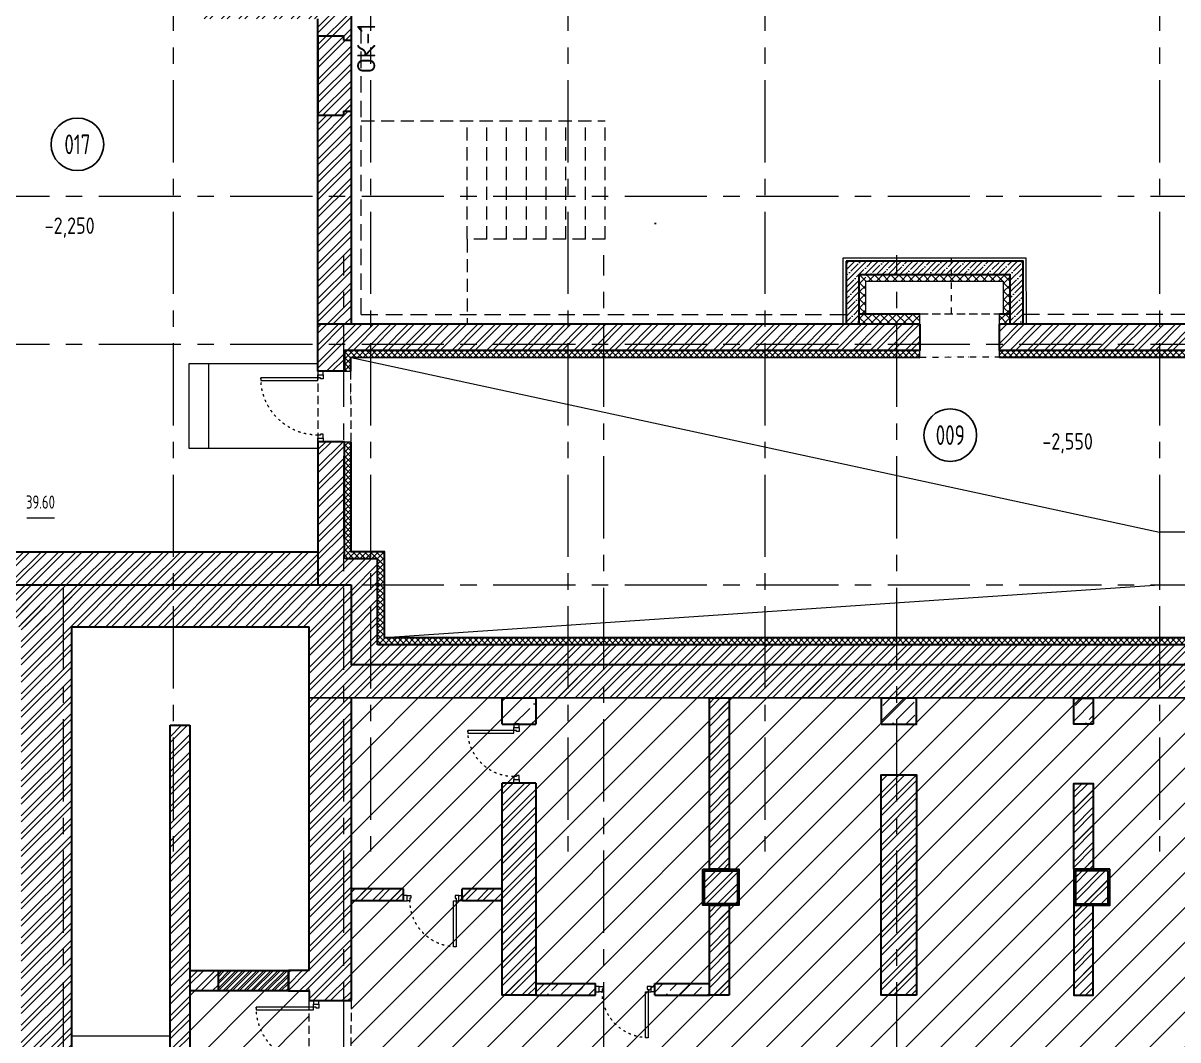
# Model space of a CAD drawing. Header units: millimetres. Extents: x -8417289 to 9420486, y 0 to 208205.
# Drawn here: x -334456 to -316891, y 75766 to 91233 of the extents above; entities that cross this region are included whole.
import ezdxf
from ezdxf import colors
from ezdxf.entities.mleader import LeaderData, LeaderLine
from ezdxf.enums import TextEntityAlignment as Align
from ezdxf.math import Vec2, Vec3

# ---------------------------------------------------------------- set-up
doc = ezdxf.new("R2010")
doc.units = ezdxf.units.MM
doc.header["$MEASUREMENT"] = 0
for name, pattern in [('ACAD_ISO03W100', [30, 12, -18]), ('ADSK_Штриховая_ш2 п1', [3, 2, -1]), ('CENTER', [2, 1.25, -0.25, 0.25, -0.25]), ('TRATTEGGIATA', [0.75, 0.5, -0.25]), ('Штрих', [6.35, 3.175, -3.175])]:
    doc.linetypes.add(name, pattern=pattern)
doc.layers.get('0').update_dxf_attribs({"color": 250, "lineweight": 9})
for name, color, linetype, lineweight in [('!!!_АР_перегородки блоки', 7, 'Continuous', 5), ('1 этаж тонкие линии!', 250, 'Continuous', 0), ('_АР ТЕКСТ', 250, 'Continuous', 25), ('АР_Двери', 175, 'Continuous', 18), ('АР_Маркер экспликации', 239, 'Continuous', 13), ('АР_МосжилНии_Стены', 127, 'Continuous', 30), ('АР_Навесной фасад', 147, 'Continuous', 5), ('АР_Номер помещения', 1, 'Continuous', 25), ('АР_Оси', 195, 'Continuous', 9), ('АР_Отметки', 250, 'Continuous', 15), ('АР_Помещения_площадь', 19, 'Continuous', 9), ('АР_Сущ Несущая стена', 216, 'Continuous', 30), ('АР_тонкая линия', 250, 'Continuous', 0), ('АР_Утеплитель', 250, 'Continuous', 9), ('АР_Штриховка кирпич', 250, 'Continuous', 9), ('АР_Штриховка монолит', 250, 'Continuous', 9), ('Подвал', 250, 'Continuous', 30)]:
    doc.layers.add(name, color=color, linetype=linetype, lineweight=lineweight)
doc.layers.add('АРМИРОВАНИЕ', color=7, linetype='Continuous', lineweight=30, true_color=0xf57a00)
doc.styles.add('ISOCPEUR', font='isocpeur.TTF', dxfattribs={"width": 0.7})
doc.styles.add('PDF ISOCPEUR', font='isocpeur.TTF')
doc.styles.get("Standard").update_dxf_attribs({"font": 'isocpeur.TTF', "width": 0.7})

# ---------------------------------------------------------------- blocks, each defined once
blk = doc.blocks.new('*U254')
for points in [[(-55, -80), (-55, 0), (-115, 0), (-115, -40), (-100, -40), (-100, -80), (-55, -80)], [(0, 0), (0, -80), (-55, -80), (-55, 0), (0, 0)], [(-1070, 0), (-1070, -80), (-1015, -80), (-1015, 0), (-1070, 0)], [(-1015, -80), (-1015, 0), (-955, 0), (-955, -40), (-970, -40), (-970, -80), (-1015, -80)]]:
    blk.add_lwpolyline(points)
blk.add_lwpolyline([(-100, -80), (-100, -950), (-140, -950), (-140, -80)], close=True)
at = {"linetype": 'ACAD_ISO03W100', "ltscale": 3}
blk.add_arc((-100, -80), 870, 180, 270, dxfattribs=at)
blk = doc.blocks.new('*U248')
for points in [[(-55, -80), (-55, 0), (-115, 0), (-115, -40), (-100, -40), (-100, -80), (-55, -80)], [(0, 0), (0, -80), (-55, -80), (-55, 0), (0, 0)], [(-1070, 0), (-1070, -80), (-1015, -80), (-1015, 0), (-1070, 0)], [(-1015, -80), (-1015, 0), (-955, 0), (-955, -40), (-970, -40), (-970, -80), (-1015, -80)]]:
    blk.add_lwpolyline(points)
blk.add_lwpolyline([(-100, -80), (-100, -950), (-140, -950), (-140, -80)], close=True)
at = {"linetype": 'ACAD_ISO03W100', "ltscale": 3}
blk.add_arc((-100, -80), 870, 180, 270, dxfattribs=at)
blk = doc.blocks.new('*U265')
at = {"layer": 'АР_Номер помещения', "color": 7}
blk.add_circle((-10199, 1914), 400, dxfattribs=at)
at = {"layer": 'АР_Помещения_площадь', "color": 7}
blk.add_line((-3342, -366), (-3765, -366), dxfattribs=at)
at = {"color": 7, "style": 'ISOCPEUR', "width": 0.7, "flags": 1}
blk.add_attdef('КАТЕГОРИЯ', (-499, -2092), '', height=250, dxfattribs=at)
at = {"layer": 'АР_Номер помещения', "color": 7, "style": 'ISOCPEUR', "width": 0.7}
blk.add_attdef('НОМЕР_ПОМЕЩЕНИЯ', text='', height=300, dxfattribs=at).set_placement((-10199, 1914), align=Align.MIDDLE_CENTER)
at = {"layer": 'АР_Помещения_площадь', "color": 7, "lineweight": 30, "width": 0.7, "flags": 104}
blk.add_attdef('ИМЯ_ПОМЕЩЕНИЯ', text='', height=100, dxfattribs=at).set_placement((158, 1217), align=Align.MIDDLE_CENTER)
at = {"layer": 'АР_Помещения_площадь', "color": 7, "style": 'ISOCPEUR', "width": 0.7}
blk.add_attdef('ПЛОЩАДЬ_ПОМЕЩЕНИЯ', text='', height=200, dxfattribs=at).set_placement((-3337, -119), align=Align.MIDDLE_RIGHT)
blk = doc.blocks.new('*U278')
blk.add_lwpolyline([(-100, 80), (-100, 780), (-140, 780), (-140, 80)], close=True)
for points in [[(-900, 0), (-900, 80), (-845, 80), (-845, 0), (-900, 0)], [(-845, 80), (-845, 0), (-785, 0), (-785, 40), (-800, 40), (-800, 80), (-845, 80)], [(-55, 80), (-55, 0), (-115, 0), (-115, 40), (-100, 40), (-100, 80), (-55, 80)], [(0, 0), (0, 80), (-55, 80), (-55, 0), (0, 0)]]:
    blk.add_lwpolyline(points)
at = {"linetype": 'ACAD_ISO03W100', "ltscale": 3}
blk.add_arc((-100, 80), 700, 90, 180, dxfattribs=at)
blk = doc.blocks.new('*U279')
for points in [[(-55, -80), (-55, 0), (-115, 0), (-115, -40), (-100, -40), (-100, -80), (-55, -80)], [(0, 0), (0, -80), (-55, -80), (-55, 0), (0, 0)], [(-900, 0), (-900, -80), (-845, -80), (-845, 0), (-900, 0)], [(-845, -80), (-845, 0), (-785, 0), (-785, -40), (-800, -40), (-800, -80), (-845, -80)]]:
    blk.add_lwpolyline(points)
blk.add_lwpolyline([(-100, -80), (-100, -780), (-140, -780), (-140, -80)], close=True)
at = {"linetype": 'ACAD_ISO03W100', "ltscale": 3}
blk.add_arc((-100, -80), 700, 180, 270, dxfattribs=at)
blk = doc.blocks.new('_DotSmall')
at = {"color": 0, "linetype": 'ByBlock', "const_width": 0.5}
blk.add_lwpolyline([(-0.0625, 0, 1), (0.0625, 0, 1)], format="xyb", close=True, dxfattribs=at)
blk = doc.blocks.new('*U1384')
at = {"layer": 'АР_Номер помещения', "color": 7}
blk.add_circle((-11006, 2671), 400, dxfattribs=at)
at = {"layer": 'АР_Помещения_площадь', "color": 7}
blk.add_line((-11353, -3017), (-11775, -3017), dxfattribs=at)
at = {"color": 7, "style": 'ISOCPEUR', "width": 0.7, "flags": 1}
blk.add_attdef('КАТЕГОРИЯ', (-499, -2092), '', height=250, dxfattribs=at)
at = {"layer": 'АР_Номер помещения', "color": 7, "style": 'ISOCPEUR', "width": 0.7}
blk.add_attdef('НОМЕР_ПОМЕЩЕНИЯ', text='', height=300, dxfattribs=at).set_placement((-11006, 2671), align=Align.MIDDLE_CENTER)
at = {"layer": 'АР_Помещения_площадь', "color": 7, "lineweight": 30, "width": 0.7, "flags": 104}
blk.add_attdef('ИМЯ_ПОМЕЩЕНИЯ', text='', height=100, dxfattribs=at).set_placement((158, 1217), align=Align.MIDDLE_CENTER)
at = {"layer": 'АР_Помещения_площадь', "color": 7, "style": 'ISOCPEUR', "width": 0.7}
blk.add_attdef('ПЛОЩАДЬ_ПОМЕЩЕНИЯ', text='', height=200, dxfattribs=at).set_placement((-11348, -2770), align=Align.MIDDLE_RIGHT)

msp = doc.modelspace()

# ---------------------------------------------------------------- hatches: boundary and pattern name
at = {"layer": '!!!_АР_перегородки блоки', "lineweight": 5, "ltscale": 100, "true_color": 0x636466}
h = msp.add_hatch(dxfattribs=at)
h.set_pattern_fill('ANSI31', color=251, scale=3000, angle=180, style=0)
h.paths.add_polyline_path([(-295741.6, 81263.1), (-329468.3, 81263.1), (-329468.3, 61850.2), (-326197.5, 61850.2), (-326197.5, 71514.6), (-325612.1, 71514.6), (-295741.6, 71514.6), (-295741.6, 71680)])
h = msp.add_hatch(dxfattribs=at)
h.set_pattern_fill('ANSI31', color=251, scale=3000, angle=180, style=0)
h.paths.add_polyline_path([(-330105.5, 74335.6), (-331919.4, 74332.4), (-331922.6, 76510.5), (-330108.7, 76511.5)])
at = {"layer": '1 этаж тонкие линии!', "ltscale": 100, "transparency": 33554559}
h = msp.add_hatch(dxfattribs=at)
h.set_pattern_fill('ANSI37', scale=500, style=0)
h.paths.add_polyline_path([(-312975.8, 86253.4), (-312975.7, 86155.3), (-314046.9, 86154.3), (-314046.7, 86252.7), (-319606.3, 86252.6), (-319606.6, 86153.7), (-320816.5, 86153.7), (-320816.5, 86252.7), (-329569.4, 86252.6), (-329569.4, 85936.1), (-329469.9, 85936.2), (-329474.5, 85936.3), (-329472.6, 84865), (-329569.5, 84865), (-329569.5, 83085.6), (-329065.8, 83085.5), (-329065.8, 81775.7), (-312753.3, 81775.7), (-312753.3, 86252.6)])
h.paths.add_polyline_path([(-314051.8, 86154.5), (-314052.7, 86154.3), (-329474.3, 86153.8), (-329470.3, 83185.5), (-328965.8, 83185.8), (-328965.8, 81876), (-312853.3, 81875.7), (-312853.3, 86154.7)], flags=16)
at = {"layer": 'АР_Утеплитель', "ltscale": 100}
h = msp.add_hatch(dxfattribs=at)
h.set_pattern_fill('ANSI37', color=256, scale=700, angle=90)
h.set_pattern_definition([(135, (-7295.31, 160.33), (-61.871843, -61.871843), []), (225, (-7295.31, 160.33), (61.871843, -61.871843), [])])
h.paths.add_polyline_path([(-321737, 87408.6), (-321737, 86811), (-321637.1, 86811), (-321637.1, 87409.4)])
h = msp.add_hatch(dxfattribs=at)
h.set_pattern_fill('ANSI37', color=256, scale=700, angle=90)
h.set_pattern_definition([(135, (-7195.33, 658.48), (-61.871843, -61.871843), []), (225, (-7195.33, 658.48), (61.871843, -61.871843), [])])
h.paths.add_polyline_path([(-321637, 87408.7), (-321637, 87309.2), (-319544.2, 87309.3), (-319544.2, 87409.5)])
h = msp.add_hatch(dxfattribs=at)
h.set_pattern_fill('ANSI37', color=256, scale=700, angle=90)
h.set_pattern_definition([(135, (-5105.394, 160.13), (-61.871843, -61.871843), []), (225, (-5105.394, 160.13), (61.871843, -61.871843), [])])
h.paths.add_polyline_path([(-319547.1, 87408.8), (-319547.1, 86810.8), (-319446.8, 86810.7), (-319446.8, 87409.5)])
h = msp.add_hatch(dxfattribs=at)
h.set_pattern_fill('ANSI37', color=256, scale=700, angle=90)
h.set_pattern_definition([(135, (-7295.34, 0.16), (-61.871843, -61.871843), []), (225, (-7295.34, 0.16), (61.871843, -61.871843), [])])
h.paths.add_polyline_path([(-321737, 86800.1), (-321737, 86650.8), (-320816.5, 86650.8), (-320816.5, 86800.8)])
h = msp.add_hatch(dxfattribs=at)
h.set_pattern_fill('ANSI37', color=256, scale=700, angle=90)
h.set_pattern_definition([(135, (-6625.58, -3e-05), (-61.871843, -61.871843), []), (225, (-6625.58, -3e-05), (61.871843, -61.871843), [])])
h.paths.add_polyline_path([(-319606.3, 86800.7), (-319606.4, 86650.7), (-319446.7, 86652.3), (-319446.7, 86802.3)])
at = {"layer": 'АР_Штриховка кирпич', "ltscale": 100}
h = msp.add_hatch(dxfattribs=at)
h.set_pattern_fill('ANSI32', color=256, scale=500)
h.set_pattern_definition([(45, (-1298418.67, 164822.8), (-132.58252, 132.58252), []), (45, (-1298330.29, 164822.8), (-132.58252, 132.58252), [])])
h.paths.add_polyline_path([(-329581.1, 89825.8), (-329581.6, 89825.8)])
h.paths.add_polyline_path([(-329581.1, 89900), (-329462.2, 89900), (-329462.2, 91425.7), (-325662, 91425.7), (-325662, 91935.7), (-326172.1, 91935.7), (-329172, 91935.7), (-329172.1, 92315.3), (-329682, 92315.3), (-329682, 91935.7), (-331750.9, 91935.7), (-331750.9, 91295.7), (-329972.2, 91295.7), (-329972.2, 89830.5), (-329651.1, 89830.5)])
h = msp.add_hatch(dxfattribs=at)
h.set_pattern_fill('ANSI32', color=256, scale=500)
h.set_pattern_definition([(45, (-15289.27, 0), (-132.58252, 132.58252), []), (45, (-15200.88, 0), (-132.58252, 132.58252), [])])
h.paths.add_polyline_path([(-329462.2, 89890.8), (-329581.1, 89890.8), (-329581.1, 89825.8), (-329651.1, 89825.8), (-329972.2, 89825.8), (-329972.2, 88600.7), (-329462.2, 88600.7)])
h.paths.add_polyline_path([(-329462.2, 88600.7), (-329972.2, 88600.7), (-329972.2, 86650.7), (-329877, 86650.7), (-329462.2, 86650.7)])
h = msp.add_hatch(dxfattribs=at)
h.set_pattern_fill('ANSI32', color=256, scale=500)
h.paths.add_polyline_path([(-329971.8, 86650.7), (-320817.9, 86650.7), (-320814.8, 86246.7), (-329569.5, 86258.6), (-329569.5, 85936.1), (-329971.8, 85936.1)])
h = msp.add_hatch(dxfattribs=at)
h.set_pattern_fill('ANSI32', color=256, scale=500)
h.paths.add_polyline_path([(-319609.6, 86650.7), (-314053.1, 86653.6), (-314050.1, 86249.7), (-319606.3, 86258.6)])
h = msp.add_hatch(dxfattribs=at)
h.set_pattern_fill('ANSI32', color=256, scale=500)
h.paths.add_polyline_path([(-329468.3, 82685.7), (-329972, 82685.7), (-329971.6, 84865.2), (-329569.5, 84865.1), (-329569.5, 83085.5), (-329065.8, 83085.5), (-329065.8, 81775.7), (-296113.8, 81775.7), (-296113.8, 83086), (-295478.3, 83086), (-295478.3, 86252.6), (-295076.8, 86252.6), (-295076.8, 82685.7), (-295715.3, 82685.7), (-295715.3, 81707.5), (-295705.3, 80957.2), (-329468.3, 80969)])
h = msp.add_hatch(dxfattribs=at)
h.set_pattern_fill('ANSI32', color=256, scale=500)
h.paths.add_polyline_path([(-346852.1, 83700.7), (-347492, 83700.7), (-347492, 82045.7), (-340491.8, 82045.7), (-340491.8, 82685.7), (-329971.8, 82685.7), (-329971.8, 83192.4), (-341131.8, 83192.4), (-341131.8, 82685.7), (-346852, 82685.7)])
h = msp.add_hatch(dxfattribs=at)
h.set_pattern_fill('ANSI32', color=256, scale=500)
h.paths.add_polyline_path([(-339853.3, 82050.5), (-330106.8, 82051.5), (-330106.8, 80969.2), (-329468.3, 80969), (-329468.3, 82685.7), (-329576.8, 82685.7), (-329971.8, 82685.8), (-340493.3, 82685.7), (-340493.3, 64815.7), (-346842, 64815.7), (-346842, 55105.7), (-333741.7, 55105.7), (-333741.7, 61455.7), (-332347.9, 61455.7), (-332347.9, 62094), (-334239.8, 62094), (-334239.8, 55506.5), (-346441.8, 55506.5), (-346441.1, 64415), (-340492.6, 64415), (-340517.6, 61455.7), (-334214, 61455.7), (-334225.3, 62094.7), (-339853.3, 62094.7), (-339853.4, 64904.6)])
h = msp.add_hatch(dxfattribs=at)
h.set_pattern_fill('ANSI32', color=256, scale=500)
h.paths.add_polyline_path([(-333716.9, 82685.7), (-334136.7, 82685.7), (-334136.7, 62094), (-333716.8, 62094)])
h.paths.add_polyline_path([(-334136.7, 82685.7), (-334484.7, 82685.7), (-334484.7, 62094), (-334136.7, 62094)])
h = msp.add_hatch(dxfattribs=at)
h.set_pattern_fill('ANSI32', color=256, scale=500)
h.paths.add_polyline_path([(-330107.2, 76483), (-330106.2, 80969.1), (-329467.3, 80969.1), (-329468.3, 76363.5), (-330106.8, 76363.5), (-330106.8, 76507.8), (-330420.9, 76505.9), (-330420.4, 76813.9), (-330106.8, 76821.9)])
h = msp.add_hatch(dxfattribs=at)
h.set_pattern_fill('ANSI32', color=256, scale=500)
h.paths.add_polyline_path([(-324018.3, 80967.1), (-323719.9, 80967), (-323719.4, 78362.8), (-324017.3, 78362.8)])
h = msp.add_hatch(dxfattribs=at)
h.set_pattern_fill('ANSI32', color=256, scale=500)
h.paths.add_polyline_path([(-332219.8, 75648.8), (-332218.6, 80551.6), (-331922.4, 80551.6), (-331922.1, 75607.2), (-332222, 75607.2), (-332219.3, 75648.8)])
h = msp.add_hatch(dxfattribs=at)
h.set_pattern_fill('ANSI32', color=256, scale=500)
h.paths.add_polyline_path([(-321404, 76684), (-321403.5, 79796.7), (-320864.8, 79796.7), (-320865.3, 76443.9), (-321403.6, 76443.9), (-321403.6, 76683.9)])
h = msp.add_hatch(dxfattribs=at)
h.set_pattern_fill('ANSI32', color=256, scale=500)
h.paths.add_polyline_path([(-327169.7, 76684), (-327169.3, 79671.3), (-326656.9, 79671.3), (-326657.3, 76443.9), (-327169.3, 76443.9), (-327169.3, 76683.9)])
h = msp.add_hatch(dxfattribs=at)
h.set_pattern_fill('ANSI32', color=256, scale=500)
h.paths.add_polyline_path([(-318477.1, 79666.7), (-318178.8, 79666.7), (-318178.2, 78362.8), (-318476.2, 78362.8)])
h = msp.add_hatch(dxfattribs=at)
h.set_pattern_fill('ANSI32', color=256, scale=500)
h.paths.add_polyline_path([(-324118.3, 78362.8), (-323567.6, 78362.8), (-323567.1, 77812.8), (-324117.3, 77812.8)])
h = msp.add_hatch(dxfattribs=at)
h.set_pattern_fill('ANSI32', color=256, scale=500)
h.paths.add_polyline_path([(-318477.1, 78362.8), (-317926.5, 78362.8), (-317925.9, 77812.8), (-318476.2, 77812.8)])
h = msp.add_hatch(dxfattribs=at)
h.set_pattern_fill('ANSI32', color=256, scale=500)
h.paths.add_polyline_path([(-329469.3, 78062.5), (-328671.5, 78062.4), (-328670.9, 77882.5), (-329468.3, 77882.4)])
h = msp.add_hatch(dxfattribs=at)
h.set_pattern_fill('ANSI32', color=256, scale=500)
h.paths.add_polyline_path([(-327777.3, 78062.5), (-327169.6, 78062.4), (-327169, 77882.5), (-327776.3, 77882.4)])
h = msp.add_hatch(dxfattribs=at)
h.set_pattern_fill('ANSI32', color=256, scale=500)
h.paths.add_polyline_path([(-324018.3, 77813), (-323720, 77813), (-323719.4, 76444.2), (-324017.4, 76444.1)])
h = msp.add_hatch(dxfattribs=at)
h.set_pattern_fill('ANSI32', color=256, scale=500)
h.paths.add_polyline_path([(-318477.2, 77812.8), (-318178.8, 77812.8), (-318178.3, 76444), (-318476.2, 76443.9)])
h = msp.add_hatch(dxfattribs=at)
h.set_pattern_fill('ANSI32', color=256, scale=500)
h.paths.add_polyline_path([(-331920.2, 76822), (-331490.9, 76821.9), (-331490.4, 76510.9), (-331919.3, 76510.8)])
h = msp.add_hatch(dxfattribs=at)
h.set_pattern_fill('ANSI32', color=256, scale=200)
h.paths.add_polyline_path([(-331490.9, 76822.2), (-330420.9, 76822), (-330420.7, 76511), (-331490, 76511.1)])
at = {"layer": 'АР_Штриховка монолит', "ltscale": 100}
h = msp.add_hatch(dxfattribs=at)
h.set_pattern_fill('ANSI35', color=256, scale=500)
h.paths.add_polyline_path([(-321936.9, 86650.7), (-321937, 87609), (-319246.8, 87609.2), (-319246.7, 86650.7), (-319446.7, 86650.7), (-319446.8, 87409.2), (-321737, 87409), (-321737, 86650.7)])
at = {"layer": 'АР_Штриховка монолит', "ltscale": 300}
h = msp.add_hatch(dxfattribs=at)
h.set_pattern_fill('ANSI35', color=256, scale=1500)
h.paths.add_polyline_path([(-327170.3, 80968.1), (-326657.1, 80968.1), (-326656.5, 80567), (-327169.3, 80567)])
h = msp.add_hatch(dxfattribs=at)
h.set_pattern_fill('ANSI35', color=256, scale=1200)
h.set_pattern_definition([(45, (21477.85, 4324), (-212.13203, 212.13203), []), (45, (21689.98, 4324), (-212.13203, 212.13203), [375, -75, 0, -75])])
h.paths.add_polyline_path([(-321404.5, 80968.1), (-320891.4, 80968.1), (-320890.8, 80567), (-321403.6, 80567)])
h = msp.add_hatch(dxfattribs=at)
h.set_pattern_fill('ANSI35', color=256, scale=1200)
h.set_pattern_definition([(45, (24405.2, 4324), (-212.13203, 212.13203), []), (45, (24617.33, 4324), (-212.13203, 212.13203), [375, -75, 0, -75])])
h.paths.add_polyline_path([(-318477.2, 80968.1), (-318178.9, 80968.1), (-318178.3, 80567), (-318476.2, 80567)])
h = msp.add_hatch(dxfattribs=at)
h.set_pattern_fill('ANSI35', color=256, scale=1200)
h.set_pattern_definition([(45, (16224.6, 200.95), (-212.13203, 212.13203), []), (45, (16436.73, 200.95), (-212.13203, 212.13203), [375, -75, 0, -75])])
h.paths.add_polyline_path([(-326657.8, 76624), (-325749.8, 76623.9), (-325749.3, 76444), (-326656.8, 76443.9)])
h = msp.add_hatch(dxfattribs=at)
h.set_pattern_fill('ANSI35', color=256, scale=1200)
h.set_pattern_definition([(45, (18031.88, 200.95), (-212.13203, 212.13203), []), (45, (18244.02, 200.95), (-212.13203, 212.13203), [375, -75, 0, -75])])
h.paths.add_polyline_path([(-324850.5, 76624), (-324017.7, 76623.9), (-324017.1, 76444), (-324849.5, 76443.9)])

# ---------------------------------------------------------------- linework, layer by layer
at = {"linetype": 'TRATTEGGIATA', "ltscale": 500}
for p, q in [((-329312.1, 86799.4), (-329312.2, 91275.9)), ((-329312.2, 86799.4), (-321935.8, 86799.5)), ((-319246.7, 86805.6), (-314691.9, 86805.6))]:
    msp.add_line(p, q, dxfattribs=at)
at = {"lineweight": 13, "ltscale": 500}
msp.add_line((-333716.8, 75825.3), (-332219.3, 75825.3), dxfattribs=at)
at = {"layer": '_АР ТЕКСТ', "color": 242, "linetype": 'ByBlock', "lineweight": -2, "true_color": 0xcd2027}
msp.add_line((-324851.3, 88184.4), (-324825.3, 88184.4), dxfattribs=at)
at = {"layer": 'АР_МосжилНии_Стены', "ltscale": 100}
for p, q in [((-329462.2, 89760.8), (-329462.2, 91425.7)), ((-329972.2, 89825.8), (-329972.2, 91295.7)), ((-329972.2, 86650.7), (-329972.2, 89825.8)), ((-329462.2, 86650.7), (-329462.2, 89890.8)), ((-320816.5, 86650.7), (-329972.2, 86650.7)), ((-320816.3, 86650.7), (-329972, 86650.7)), ((-320816.5, 86650.7), (-321216.2, 86650.7)), ((-320816.3, 86650.7), (-321216, 86650.7)), ((-314046.8, 86650.7), (-319606.5, 86650.7)), ((-314046.6, 86650.7), (-319606.3, 86650.7)), ((-329971.8, 84865.2), (-329971.8, 82685.7)), ((-329569.5, 84865), (-329971.8, 84865)), ((-329569.5, 83085.5), (-329569.5, 84865)), ((-329065.8, 83085.5), (-329554.5, 83085.5)), ((-329065.8, 81775.7), (-329065.8, 83085.5)), ((-340491.8, 82685.7), (-329468.3, 82685.7)), ((-329468.3, 82685.7), (-329468.3, 81468.1)), ((-333716.8, 82051.5), (-330106.8, 82051.5)), ((-330106.8, 80826.5), (-330106.8, 82051.5)), ((-329468.3, 81475.7), (-295715.3, 81475.7)), ((-330106.3, 76821.9), (-330106.8, 80826.5)), ((-329468.3, 80969), (-329468.3, 76363.5)), ((-332219.3, 75607.2), (-332219.1, 80551.5)), ((-332219.1, 80551.5), (-331922.4, 80551.7)), ((-331922.4, 80551.5), (-331919.4, 75607.2)), ((-331490.7, 76822), (-330420.7, 76822)), ((-330420.7, 76511), (-330420.7, 76810.9)), ((-330420.7, 76511), (-331614.7, 76511))]:
    msp.add_line(p, q, dxfattribs=at)
for points in [[(-320816.3, 86252.6), (-329569.5, 86252.6), (-329569.4, 85936.1), (-329971.8, 85936.1), (-329971.8, 86650.7)], [(-320816.5, 86252.6), (-321216.2, 86252.6)], [(-314046.6, 86252.6), (-319606.3, 86252.6)], [(-346852, 82685.7), (-341131.8, 82685.7), (-341131.8, 83192.4), (-329971.8, 83192.4)], [(-333716.8, 62094), (-333716.8, 62094), (-333716.8, 82051.5)], [(-296113.8, 81775.7), (-329065.8, 81775.7)], [(-295079.4, 80956.9), (-330109.4, 80969.2)], [(-327169.3, 80567), (-327169.3, 80968.2), (-326656.8, 80968.2), (-326656.8, 80567)], [(-327169.3, 80567), (-326656.8, 80567)], [(-326656.8, 79671.3), (-326656.8, 76443.9), (-327169.3, 76443.9), (-327169.3, 79671.3)], [(-326656.8, 79671.3), (-327169.3, 79671.3)], [(-328671.2, 78062.4), (-329468.3, 78062.4)], [(-328671.4, 78062.4), (-329268.4, 78062.4)], [(-328671.4, 77882.4), (-328671.4, 78062.4)], [(-328671.2, 77882.4), (-328671.2, 78062.4)], [(-327169.3, 78062.4), (-327776.3, 78062.4)], [(-327776.3, 77882.4), (-327776.3, 78062.4)], [(-328671.2, 77882.4), (-329468.3, 77882.4)], [(-328671.4, 77882.4), (-329268.4, 77882.4)], [(-327169.3, 77882.4), (-327776.3, 77882.4)], [(-331919.3, 76822), (-331490.7, 76822), (-331490.7, 76510.8), (-331919.3, 76510.8)], [(-330106.3, 76821.9), (-330420.7, 76822), (-330420.7, 76510.8), (-330106.8, 76510.8), (-330106.8, 76363.5), (-329468.3, 76363.5)], [(-326656.8, 76623.9), (-325749.5, 76623.9)], [(-325749.5, 76443.9), (-325749.5, 76623.9)], [(-324849.5, 76623.9), (-324017.4, 76623.9)], [(-324849.5, 76443.9), (-324849.5, 76623.9)], [(-326656.8, 76443.9), (-325749.5, 76443.9)], [(-324849.5, 76443.9), (-324017.4, 76443.9)]]:
    msp.add_lwpolyline(points, dxfattribs=at)
for points in [[(-323716.5, 78362.8), (-324017.3, 78362.8), (-324017.4, 80967), (-323716.5, 80967)], [(-321403.6, 80567), (-320865.1, 80567), (-320865.1, 80966.1), (-321403.6, 80966.1)], [(-318178.6, 80567), (-318476.2, 80567), (-318476.2, 80965.1), (-318178.6, 80965.1)], [(-320865.1, 76443.9), (-321403.6, 76443.9), (-321403.6, 79796.7), (-320865.1, 79796.7)], [(-318178.5, 78362.8), (-318476.2, 78362.8), (-318476.2, 79666.7), (-318178.6, 79666.7)], [(-324117.3, 78362.8), (-323567.3, 78362.8), (-323567.3, 77812.8), (-324117.3, 77812.8)], [(-317926.2, 78362.8), (-318476.2, 78362.8), (-318476.2, 77812.8), (-317926.2, 77812.8)], [(-324092.3, 78337.8), (-323592.3, 78337.8), (-323592.3, 77837.8), (-324092.3, 77837.8)], [(-317951.2, 78337.8), (-318451.2, 78337.8), (-318451.2, 77837.8), (-317951.2, 77837.8)], [(-323716.5, 76443.9), (-324017.4, 76443.9), (-324017.3, 77812.8), (-323716.5, 77812.8)], [(-318178.5, 77812.8), (-318476.2, 77812.8), (-318476.2, 76443.9), (-318178.6, 76443.9)]]:
    msp.add_lwpolyline(points, close=True, dxfattribs=at)
at = {"layer": 'АР_Навесной фасад', "ltscale": 100}
for p, q in [((-320816.5, 86810.7), (-321737, 86810.8)), ((-320816.5, 86800.7), (-321737, 86800.8)), ((-320816.5, 86650.7), (-320816.5, 86810.7)), ((-319446.7, 86810.6), (-319606.3, 86810.7)), ((-319606.3, 86650.7), (-319606.3, 86810.7)), ((-319446.7, 86800.6), (-319606.3, 86800.7))]:
    msp.add_line(p, q, dxfattribs=at)
msp.add_lwpolyline([(-321637.1, 86810.8), (-321637, 87309), (-319546.8, 87309.2), (-319547.1, 86810.7)], dxfattribs=at)
at = {"layer": 'АР_Оси', "linetype": 'CENTER', "ltscale": 1000}
for p, q in [((-332172.1, 134363.2), (-332172.1, 78630.8)), ((-329172.1, 134363.2), (-329172.1, 78630.8)), ((-326172.1, 134363.2), (-326172.1, 78630.8)), ((-323172.1, 134363.2), (-323172.1, 78630.8)), ((-317172.1, 134363.2), (-317172.1, 78630.8)), ((-359305.8, 88600.7), (-276127.4, 88600.7)), ((-329577, 53394.4), (-329577, 87701.9)), ((-325622, 53394.4), (-325622, 87701.9)), ((-321167, 53394.4), (-321167, 87701.9)), ((-359305.8, 86350.7), (-276127.4, 86350.7)), ((-333842, 53394.4), (-333842, 82776.9)), ((-359305.8, 82685.7), (-275708.6, 82685.7))]:
    msp.add_line(p, q, dxfattribs=at)
at = {"layer": 'АР_Сущ Несущая стена', "linetype": 'Штрих', "lineweight": 9, "ltscale": 30}
for p, q in [((-320337, 86810.7), (-320337, 87659.1)), ((-320816.5, 86153.2, -1.4), (-319606.5, 86154.3, -1.4))]:
    msp.add_line(p, q, dxfattribs=at)
at = {"layer": 'АР_Сущ Несущая стена', "ltscale": 100}
msp.add_line((-321937, 87609), (-321936.9, 86650.7), dxfattribs=at)
for points in [[(-319246.7, 86650.7), (-319246.8, 87609.2), (-321937, 87609)], [(-321737, 86650.7), (-321737, 87409), (-319446.8, 87409.2), (-319446.7, 86650.7)], [(-320816.5, 86650.7), (-320816.5, 86252.6)], [(-320816.3, 86650.7), (-320816.3, 86252.6)], [(-319606.3, 86252.6), (-319606.3, 86650.7)]]:
    msp.add_lwpolyline(points, dxfattribs=at)
at = {"layer": 'АР_тонкая линия', "linetype": 'ADSK_Штриховая_ш2 п1', "ltscale": 100}
for p, q in [((-329312.2, 89745.5), (-325601.1, 89745.5)), ((-327701.1, 87944.4), (-327701.1, 89745.6)), ((-327401.1, 87944.2), (-327401.1, 89745.5)), ((-327101.1, 87944.2), (-327101.1, 89745.5)), ((-326801.1, 87944.2), (-326801.1, 89745.5)), ((-326501.1, 87944.3), (-326501.1, 89745.5)), ((-326201.1, 87944.3), (-326201.1, 89745.5)), ((-325901.1, 87944.3), (-325901.1, 89745.5)), ((-325601.1, 87944.3), (-325601.1, 89745.5)), ((-325601.1, 87944.4), (-327701.1, 87944.4)), ((-327701.1, 87944.2), (-327701.1, 86650.7))]:
    msp.add_line(p, q, dxfattribs=at)
at = {"layer": 'АР_тонкая линия', "color": 18, "ltscale": 500, "true_color": 0x000000}
for p, q in [((-320816.5, 86143.2, -0.3), (-320816.6, 86252.6, 1.2)), ((-319606.5, 86143.2, -0.3), (-319606.6, 86252.6)), ((-329601.4, 85936.1), (-329474.5, 85936.3, -1.4)), ((-329569.5, 84865), (-329472.6, 84865.1, -1.4))]:
    msp.add_line(p, q, dxfattribs=at)
at = {"layer": 'АР_тонкая линия', "color": 18, "ltscale": 500, "true_color": 0x000000, "elevation": -1.4}
for points in [[(-329474.5, 85936.2), (-329474.8, 86154.1), (-320816.5, 86153.2)], [(-312975.8, 86154.6), (-312853.3, 86154.2), (-312853.3, 81876.3), (-328965.8, 81876.3), (-328965.8, 83185.5), (-329470.8, 83185.5), (-329472.6, 84865)], [(-329464.5, 85936.2), (-329464.8, 86144.1), (-320816.5, 86143.2)], [(-312975.3, 86144.2), (-312863.3, 86144.2), (-312863.3, 81886.3), (-328955.8, 81886.3), (-328955.8, 83195.5), (-329460.8, 83195.5), (-329462.6, 84865)], [(-319606.5, 86154.3), (-314046.8, 86154.3)], [(-319606.5, 86144.3), (-314046.8, 86144.3)]]:
    msp.add_lwpolyline(points, dxfattribs=at)
at = {"layer": 'АР_Утеплитель', "ltscale": 0.25}
msp.add_lwpolyline([(-319196.7, 86650.7), (-319196.9, 87659.2), (-321987, 87659), (-321987, 86650.7)], dxfattribs=at)
at = {"layer": 'АРМИРОВАНИЕ'}
for p, q in [((-329972.2, 91035.7), (-329972.2, 89825.8)), ((-329462.2, 89890.8), (-329462.2, 90970.7))]:
    msp.add_line(p, q, dxfattribs=at)
at = {"layer": 'АРМИРОВАНИЕ', "ltscale": 100}
for p, q in [((-329581.1, 91035.7), (-329972.2, 91035.7)), ((-329581.1, 91035.7), (-329581.1, 90970.7)), ((-329581.1, 90970.7), (-329462.2, 90970.7)), ((-329581.1, 89825.8), (-329972.2, 89825.8)), ((-329581.1, 89890.8), (-329581.1, 89825.8)), ((-329581.1, 89890.8), (-329462.2, 89890.8))]:
    msp.add_line(p, q, dxfattribs=at)
at = {"layer": 'Подвал', "linetype": 'TRATTEGGIATA', "lineweight": 13, "ltscale": 250}
for p, q in [((-320816.5, 86810.7), (-319606.3, 86810.7)), ((-329971.8, 85936.1), (-329972, 84865)), ((-329474.5, 85936.2, -1.4), (-329472.6, 84865, -1.4)), ((-331490.7, 76511), (-330420.7, 76511)), ((-330109.6, 76544.4), (-330106.8, 75318.1)), ((-329468.3, 76363.5), (-329469.1, 75293.5))]:
    msp.add_line(p, q, dxfattribs=at)
at = {"layer": 'Подвал', "lineweight": 13, "ltscale": 500}
for p, q in [((-329464.8, 86144.1, -1.4), (-317172.1, 83487.4)), ((-328955.8, 81886.3, -1.4), (-317172.1, 82685.7))]:
    msp.add_line(p, q, dxfattribs=at)
at = {"layer": 'Подвал', "lineweight": 9, "ltscale": 100}
for points in [[(-329971.8, 86050.1), (-331932.8, 86050.1), (-331932.8, 84765.2), (-329971.8, 84765.2)], [(-331635.2, 86050.1), (-331635.2, 84765.2)]]:
    msp.add_lwpolyline(points, dxfattribs=at)
at = {"layer": 'Подвал', "lineweight": 13, "ltscale": 500}
msp.add_lwpolyline([(-317172.1, 82685.7), (-316370.6, 82685.7), (-316370.6, 83487.4), (-317172.1, 83487.4)], close=True, dxfattribs=at)

# ---------------------------------------------------------------- block references
at = {"layer": 'АР_Двери', "xscale": -1}
for name, p, rotation in [('*U254', (-329890.5, 85936.1), 270), ('*U279', (-326911.5, 80571.3), 270), ('*U278', (-327771.4, 77962.4), 180), ('*U278', (-324849.5, 76579.4), 180), ('*U248', (-329959.6, 76363.5), 270)]:
    msp.add_blockref(name, p, dxfattribs=dict(at, rotation=rotation))
at = {"layer": 'АР_Маркер экспликации', "color": 7}
ref = msp.add_blockref('*U1384', (-322623.9, 86717.2, 2.3), dxfattribs=at)
ref.add_attrib('НОМЕР_ПОМЕЩЕНИЯ', '017', dxfattribs={"layer": 'АР_Номер помещения', "color": 7, "height": 300, "style": 'ISOCPEUR', "width": 0.7}).set_placement((-333629.8, 89388.6, 2.3), align=Align.MIDDLE_CENTER)
ref.add_attrib('ПЛОЩАДЬ_ПОМЕЩЕНИЯ', '39.60', dxfattribs={"layer": 'АР_Помещения_площадь', "color": 7, "height": 200, "style": 'ISOCPEUR', "width": 0.7}).set_placement((-333971.6, 83946.9, 2.3), align=Align.MIDDLE_RIGHT)
ref = msp.add_blockref('*U265', (-310154.7, 83051.5, 2), dxfattribs=at)
ref.add_attrib('НОМЕР_ПОМЕЩЕНИЯ', '009', dxfattribs={"layer": 'АР_Номер помещения', "color": 7, "height": 300, "style": 'ISOCPEUR', "width": 0.7}).set_placement((-320353.9, 84965.7, 2), align=Align.MIDDLE_CENTER)
ref.add_attrib('ПЛОЩАДЬ_ПОМЕЩЕНИЯ', '64.68', dxfattribs={"layer": 'АР_Помещения_площадь', "color": 7, "height": 200, "style": 'ISOCPEUR', "width": 0.7}).set_placement((-313492.2, 82932.2, 2), align=Align.MIDDLE_RIGHT)

# ---------------------------------------------------------------- texts
at = {"layer": 'АРМИРОВАНИЕ', "lineweight": 0, "insert": (-329098.9, 91229), "char_height": 275.42, "attachment_point": 9, "rotation": 89.99779, "style": 'PDF ISOCPEUR'}
msp.add_mtext('ОК-1', dxfattribs=at)

# ---------------------------------------------------------------- leaders
at = {"layer": 'АР_Отметки'}
ml = msp.add_multileader_mtext('Standard', dxfattribs=at)
ml.set_content('{\\W0.8;-2,250}', color=256, style='ISOCPEUR')
ml.set_leader_properties(color=256, linetype='Continuous', lineweight=-1)
ml.set_arrow_properties(name='DOTSMALL')
ml.build(insert=Vec2(0, 0))
ml.multileader.update_dxf_attribs({"has_text_frame": 1, "text_left_attachment_type": 4, "text_right_attachment_type": 4, "dogleg_length": 100, "arrow_head_size": 180})
ctx = ml.context
ctx.base_point, ctx.char_height, ctx.arrow_head_size, ctx.landing_gap_size, ctx.plane_origin = Vec3(-336127.5, 116985.9, 0), 250, 180, 50, Vec3(-337174, 115928.8, 0)
ctx.left_attachment, ctx.right_attachment = 4, 4
notes = []
notes.append((ctx, [(0, (0, 0, 0), (0, 0), (1, 0), 1, [])]))
ctx.mtext.insert, ctx.mtext.width, ctx.mtext.defined_height, ctx.mtext.line_spacing_style, ctx.mtext.flow_direction = Vec3(-336077.5, 117319.2, 0), 769.989, 343.9, 2, 5
ml = msp.add_multileader_mtext('Standard', dxfattribs=at)
ml.set_content('{\\W0.8;-2,250}', color=256, style='ISOCPEUR')
ml.set_leader_properties(color=256, linetype='Continuous', lineweight=-1)
ml.set_arrow_properties(name='DOTSMALL')
ml.build(insert=Vec2(0, 0))
ml.multileader.update_dxf_attribs({"has_text_frame": 1, "text_left_attachment_type": 4, "text_right_attachment_type": 4, "dogleg_length": 100, "arrow_head_size": 180})
ctx = ml.context
ctx.base_point, ctx.char_height, ctx.arrow_head_size, ctx.landing_gap_size, ctx.plane_origin = Vec3(-331840.2, 103386.9), 250, 180, 50, Vec3(-332043.6, 102108.8)
ctx.left_attachment, ctx.right_attachment = 4, 4
notes.append((ctx, [(0, (0, 0, 0), (0, 0), (1, 0), 1, [])]))
ctx.mtext.insert, ctx.mtext.width, ctx.mtext.defined_height, ctx.mtext.line_spacing_style, ctx.mtext.flow_direction = Vec3(-331790.2, 103720.2), 769.989, 343.9, 2, 5
ml = msp.add_multileader_mtext('Standard', dxfattribs=at)
ml.set_content('{\\W0.8;-2,500}', color=256, style='ISOCPEUR')
ml.set_leader_properties(color=256, linetype='Continuous', lineweight=-1)
ml.set_arrow_properties(name='DOTSMALL')
ml.build(insert=Vec2(0, 0))
ml.multileader.update_dxf_attribs({"has_text_frame": 1, "text_left_attachment_type": 4, "text_right_attachment_type": 4, "dogleg_length": 100, "arrow_head_size": 180})
ctx = ml.context
ctx.base_point, ctx.char_height, ctx.arrow_head_size, ctx.landing_gap_size, ctx.plane_origin = Vec3(-348917.1, 102167.8), 250, 180, 50, Vec3(-348638.6, 101601.3)
ctx.left_attachment, ctx.right_attachment = 4, 4
notes.append((ctx, [(0, (0, 0, 0), (0, 0), (1, 0), 1, [])]))
ctx.mtext.insert, ctx.mtext.width, ctx.mtext.line_spacing_style, ctx.mtext.flow_direction = Vec3(-348867.1, 102501.1), 749.69, 2, 5
ml = msp.add_multileader_mtext('Standard', dxfattribs=at)
ml.set_content('{\\W0.8;-2,400}', color=256, style='ISOCPEUR')
ml.set_leader_properties(color=256, linetype='Continuous', lineweight=-1)
ml.set_arrow_properties(name='DOTSMALL')
ml.build(insert=Vec2(0, 0))
ml.multileader.update_dxf_attribs({"has_text_frame": 1, "text_left_attachment_type": 4, "text_right_attachment_type": 4, "dogleg_length": 100, "arrow_head_size": 180})
ctx = ml.context
ctx.base_point, ctx.char_height, ctx.arrow_head_size, ctx.landing_gap_size, ctx.plane_origin = Vec3(-345559.6, 101933.6), 250, 180, 50, Vec3(-345641, 100655.5)
ctx.left_attachment, ctx.right_attachment = 4, 4
notes.append((ctx, [(0, (0, 0, 0), (0, 0), (1, 0), 1, [])]))
ctx.mtext.insert, ctx.mtext.width, ctx.mtext.defined_height, ctx.mtext.line_spacing_style, ctx.mtext.flow_direction = Vec3(-345509.6, 102266.9), 769.989, 343.9, 2, 5
ml = msp.add_multileader_mtext('Standard', dxfattribs=at)
ml.set_content('{\\W0.8;-2,550}', color=256, style='ISOCPEUR')
ml.set_leader_properties(color=256, linetype='Continuous', lineweight=-1)
ml.set_arrow_properties(name='DOTSMALL')
ml.build(insert=Vec2(0, 0))
ml.multileader.update_dxf_attribs({"has_text_frame": 1, "text_left_attachment_type": 4, "text_right_attachment_type": 4, "dogleg_length": 100, "arrow_head_size": 180})
ctx = ml.context
ctx.base_point, ctx.char_height, ctx.arrow_head_size, ctx.landing_gap_size, ctx.plane_origin = Vec3(-342033.3, 92368.1), 250, 180, 50, Vec3(-342114.6, 91100.5)
ctx.left_attachment, ctx.right_attachment = 4, 4
notes.append((ctx, [(0, (0, 0, 0), (0, 0), (1, 0), 1, [])]))
ctx.mtext.insert, ctx.mtext.width, ctx.mtext.line_spacing_style, ctx.mtext.flow_direction = Vec3(-341983.3, 92701.4), 852.697, 2, 5
ml = msp.add_multileader_mtext('Standard', dxfattribs=at)
ml.set_content('{\\W0.8;-2,250}', color=256, style='ISOCPEUR')
ml.set_leader_properties(color=256, linetype='Continuous', lineweight=-1)
ml.set_arrow_properties(name='DOTSMALL')
ml.build(insert=Vec2(0, 0))
ml.multileader.update_dxf_attribs({"has_text_frame": 1, "text_left_attachment_type": 4, "text_right_attachment_type": 4, "dogleg_length": 100, "arrow_head_size": 180})
ctx = ml.context
ctx.base_point, ctx.char_height, ctx.arrow_head_size, ctx.landing_gap_size, ctx.plane_origin = Vec3(-334177.8, 87942.7), 250, 180, 50, Vec3(-333125.1, 86287.5)
ctx.left_attachment, ctx.right_attachment = 4, 4
notes.append((ctx, [(0, (0, 0, 0), (0, 0), (1, 0), 1, [])]))
ctx.mtext.insert, ctx.mtext.width, ctx.mtext.line_spacing_style, ctx.mtext.flow_direction = Vec3(-334127.8, 88276.1), 852.697, 2, 5
ml = msp.add_multileader_mtext('Standard', dxfattribs=at)
ml.set_content('{\\W0.8;-2,550}', color=256, style='ISOCPEUR')
ml.set_leader_properties(color=256, linetype='Continuous', lineweight=-1)
ml.set_arrow_properties(name='DOTSMALL')
ml.build(insert=Vec2(0, 0))
ml.multileader.update_dxf_attribs({"has_text_frame": 1, "text_left_attachment_type": 4, "text_right_attachment_type": 4, "dogleg_length": 100, "arrow_head_size": 180})
ctx = ml.context
ctx.base_point, ctx.char_height, ctx.arrow_head_size, ctx.landing_gap_size, ctx.plane_origin = Vec3(-319003.6, 84661.8), 250, 180, 50, Vec3(-315900.8, 83394.2)
ctx.left_attachment, ctx.right_attachment = 4, 4
notes.append((ctx, [(0, (0, 0, 0), (0, 0), (1, 0), 1, [])]))
ctx.mtext.insert, ctx.mtext.width, ctx.mtext.line_spacing_style, ctx.mtext.flow_direction = Vec3(-318953.6, 84995.1), 852.697, 2, 5
for ctx, leaders in notes:
    for number, flags, end, landing, length, lines in leaders:
        leader = LeaderData()
        leader.index, (leader.has_last_leader_line, leader.has_dogleg_vector, leader.attachment_direction) = number, flags
        leader.last_leader_point, leader.dogleg_vector, leader.dogleg_length = Vec3(end), Vec3(landing), length
        for number, points, colour, breaks in lines:
            line = LeaderLine()
            line.index, line.vertices, line.color, line.breaks = number, Vec3.list(points), colors.encode_raw_color(colour), breaks
            leader.lines.append(line)
        ctx.leaders.append(leader)

doc.saveas('drawing.dxf')
